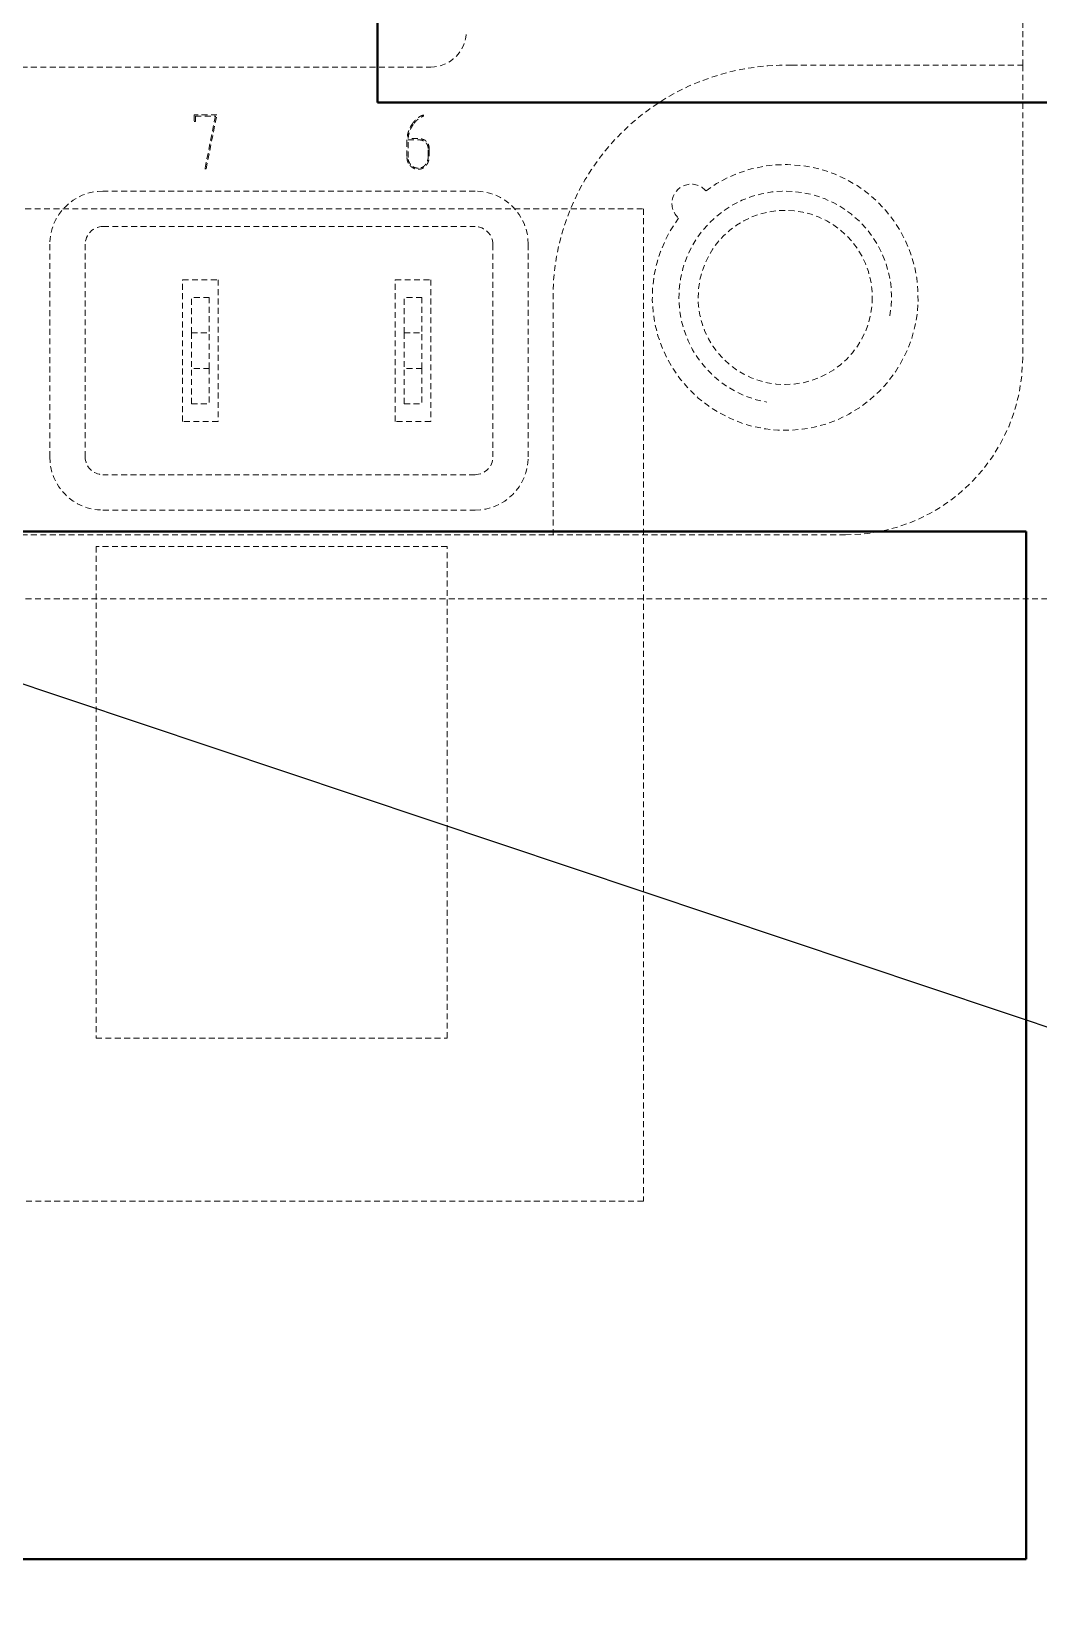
# Model space of a CAD drawing. Header units: inches. Extents: x 6934 to 18973, y 4254 to 7629.
# Drawn here: x 16930.02 to 16958.42, y 4459.85 to 4504.45 of the extents above; entities that cross this region are included whole.
import ezdxf

# ---------------------------------------------------------------- set-up
doc = ezdxf.new("R2010")
doc.units = ezdxf.units.IN
doc.header["$MEASUREMENT"] = 0
doc.linetypes.add('입력 정류부 ASSY$0$DASHED', pattern=[0.2067, 0.1654, -0.0413])
for name, color, linetype, lineweight, true_color in [('입력 정류부 ASSY$0$가려진 것(ISO)', 2, '입력 정류부 ASSY$0$DASHED', 18, 0xffff00), ('입력 정류부 ASSY$0$가려진 좁은 것(ISO)', 2, '입력 정류부 ASSY$0$DASHED', 18, 0xffff00), ('입력 정류부 ASSY$0$가시적인 것(ISO)', 3, 'Continuous', 40, 0x00ff00), ('입력 정류부 ASSY$0$기호(ISO)', 5, 'Continuous', 25, 0x0000ff)]:
    doc.layers.add(name, color=color, linetype=linetype, lineweight=lineweight, true_color=true_color)

# ---------------------------------------------------------------- blocks, each defined once
blk = doc.blocks.new('입력 정류부 ASSY$0$품번기호1')
at = {"layer": '입력 정류부 ASSY$0$기호(ISO)', "color": 7}
blk.add_line((110.651, 122.122), (292.526, 61.234), dxfattribs=at)
blk = doc.blocks.new('입력 정류부 ASSY')
at = {"layer": '입력 정류부 ASSY$0$가려진 것(ISO)'}
for p, q in [((303.904, 243.49), (303.904, 297.44)), ((259.204, 243.44), (287.204, 243.44)), ((297.384, 243.49), (303.904, 243.49)), ((303.904, 243.49), (303.904, 235.24)), ((280.532, 242.088), (280.532, 241.905)), ((281.169, 242.088), (280.532, 242.088)), ((280.532, 241.905), (280.563, 241.905)), ((280.563, 242.054), (281.129, 242.054)), ((280.563, 241.905), (280.563, 242.054)), ((281.129, 242.054), (280.833, 240.573)), ((280.863, 240.566), (281.169, 242.088)), ((287.002, 242.056), (286.995, 242.088)), ((286.532, 241.351), (286.532, 240.888)), ((286.563, 240.888), (286.563, 241.376)), ((286.564, 241.389), (286.834, 241.389)), ((286.834, 241.423), (286.566, 241.423)), ((287.133, 241.101), (287.133, 240.947)), ((287.163, 240.947), (287.163, 241.101)), ((280.833, 240.573), (280.863, 240.566)), ((288.454, 239.94), (277.954, 239.94)), ((253.205, 239.44), (293.201, 239.44)), ((293.201, 239.44), (293.201, 211.443)), ((277.954, 238.94), (288.454, 238.94)), ((276.454, 238.44), (276.454, 232.44)), ((277.454, 232.44), (277.454, 238.44)), ((288.954, 238.44), (288.954, 232.44)), ((289.954, 232.44), (289.954, 238.44)), ((280.202, 233.441), (280.202, 237.44)), ((280.202, 237.44), (281.202, 237.44)), ((281.202, 237.44), (281.202, 233.441)), ((286.202, 233.441), (286.202, 237.44)), ((286.202, 237.44), (287.202, 237.44)), ((287.202, 237.44), (287.202, 233.441)), ((280.454, 235.94), (280.454, 236.94)), ((280.954, 236.94), (280.454, 236.94)), ((280.954, 236.94), (280.954, 235.94)), ((286.454, 235.94), (286.454, 236.94)), ((286.954, 236.94), (286.454, 236.94)), ((286.954, 236.94), (286.954, 235.94)), ((290.654, 230.24), (290.654, 236.76)), ((280.454, 235.94), (280.454, 234.94)), ((280.954, 234.94), (280.954, 235.94)), ((286.454, 235.94), (286.454, 234.94)), ((286.954, 234.94), (286.954, 235.94)), ((280.454, 233.94), (280.454, 234.94)), ((280.954, 234.94), (280.954, 233.94)), ((286.454, 233.94), (286.454, 234.94)), ((286.954, 234.94), (286.954, 233.94)), ((280.454, 233.94), (280.954, 233.94)), ((286.454, 233.94), (286.954, 233.94)), ((281.202, 233.441), (280.202, 233.441)), ((287.202, 233.441), (286.202, 233.441)), ((288.454, 231.94), (277.954, 231.94)), ((277.954, 230.94), (288.454, 230.94)), ((255.754, 230.24), (290.654, 230.24)), ((298.904, 230.24), (290.654, 230.24)), ((287.665, 229.913), (277.759, 229.913)), ((277.759, 229.913), (277.759, 216.045)), ((287.665, 216.045), (287.665, 229.913)), ((227.204, 228.44), (369.204, 228.44)), ((277.759, 216.045), (287.665, 216.045)), ((293.201, 211.443), (253.205, 211.443))]:
    blk.add_line(p, q, dxfattribs=at)
blk.add_circle((297.204, 236.94), 2.458, dxfattribs=at)
for centre, radius, start, end in [((287.204, 244.44), 1, 270, 0), ((297.204, 236.94), 6.552, 88.4273, 181.5727), ((297.204, 236.94), 3.75, 143.3287, 126.6713), ((294.553, 239.592), 0.545, 40.8357, 229.1643), ((277.954, 238.44), 1.5, 90, 180), ((288.454, 238.44), 1.5, 0, 90), ((297.204, 236.94), 3, 350, 260), ((277.954, 238.44), 0.5, 90, 180), ((288.454, 238.44), 0.5, 0, 90), ((298.904, 235.24), 5, 270, 0), ((277.954, 232.44), 1.5, 180, 270), ((277.954, 232.44), 0.5, 180, 270), ((288.454, 232.44), 0.5, 270, 0), ((288.454, 232.44), 1.5, 270, 0)]:
    blk.add_arc(centre, radius, start, end, dxfattribs=at)
for points in [[(286.713, 241.877), (286.532, 241.651), (286.532, 241.351)], [(286.566, 241.423), (286.582, 241.662), (286.736, 241.855)], [(286.995, 242.088), (286.843, 242.043), (286.713, 241.877)], [(286.736, 241.855), (286.865, 242.014), (287.002, 242.056)], [(286.563, 241.376), (286.563, 241.382), (286.564, 241.389)], [(287.163, 241.101), (287.163, 241.423), (286.834, 241.423)], [(286.834, 241.389), (287.133, 241.389), (287.133, 241.101)], [(286.532, 240.888), (286.532, 240.766), (286.616, 240.666)], [(286.639, 240.688), (286.563, 240.779), (286.563, 240.888)], [(287.133, 240.947), (287.133, 240.795), (287.06, 240.697)], [(287.081, 240.674), (287.163, 240.783), (287.163, 240.947)], [(286.616, 240.666), (286.709, 240.557), (286.849, 240.557)], [(286.849, 240.588), (286.723, 240.588), (286.639, 240.688)], [(287.06, 240.697), (286.981, 240.588), (286.849, 240.588)], [(286.849, 240.557), (286.993, 240.557), (287.081, 240.674)]]:
    blk.add_open_spline(points, degree=2, dxfattribs=at)
at = {"layer": '입력 정류부 ASSY$0$가려진 좁은 것(ISO)'}
for p, q in [((280.454, 235.94), (280.954, 235.94)), ((286.454, 235.94), (286.954, 235.94)), ((280.954, 234.94), (280.454, 234.94)), ((286.954, 234.94), (286.454, 234.94))]:
    blk.add_line(p, q, dxfattribs=at)
at = {"layer": '입력 정류부 ASSY$0$가시적인 것(ISO)'}
for p, q in [((285.704, 297.44), (285.704, 242.44)), ((329.704, 242.44), (285.704, 242.44)), ((304.004, 230.34), (245.004, 230.34)), ((304.004, 201.34), (304.004, 230.34)), ((245.004, 201.34), (304.004, 201.34))]:
    blk.add_line(p, q, dxfattribs=at)
at = {"layer": '입력 정류부 ASSY$0$기호(ISO)', "xscale": 2, "yscale": 2, "zscale": 2}
blk.add_blockref('입력 정류부 ASSY$0$품번기호1', (0, 0), dxfattribs=at)

msp = doc.modelspace()

# ---------------------------------------------------------------- block references
msp.add_blockref('입력 정류부 ASSY', (16654.075, 4260.012))

doc.saveas('drawing.dxf')
